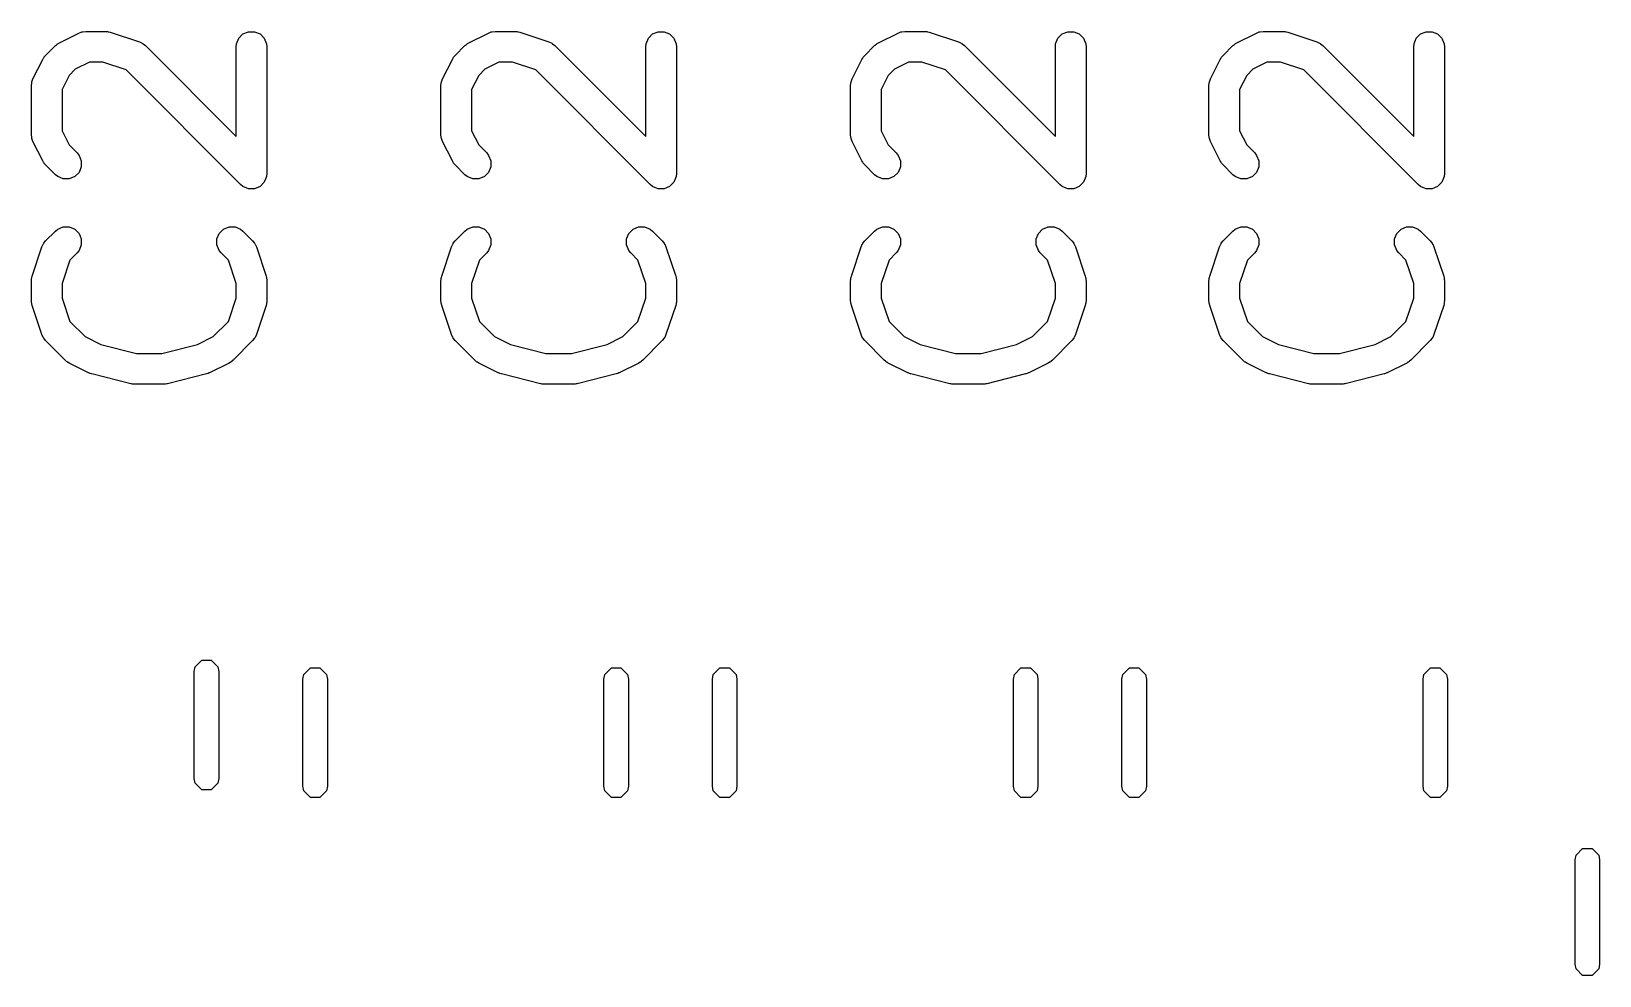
# Model space of a CAD drawing. Header units: inches. Extents: x 1.31 to 5.24, y -7.02 to -1.13.
# Drawn here: x 3.8634 to 4.1649, y -2.6239 to -2.4425 of the extents above; entities that cross this region are included whole.
import ezdxf

# ---------------------------------------------------------------- set-up
doc = ezdxf.new("R2010")
doc.units = ezdxf.units.IN
doc.header["$MEASUREMENT"] = 0
doc.layers.add('F.Silkscreen', color=41, linetype='CONTINUOUS', true_color=0xf2eda1)

msp = doc.modelspace()

# ---------------------------------------------------------------- linework, layer by layer
at = {"layer": 'F.Silkscreen', "linetype": 'CONTINUOUS'}
for p, q in [((3.86827, -2.44503), (3.86836, -2.44498)), ((3.86836, -2.44498), (3.86844, -2.44491)), ((3.86844, -2.44491), (3.86851, -2.44488)), ((3.86851, -2.44488), (3.86876, -2.44472)), ((3.86876, -2.44472), (3.87251, -2.44285)), ((3.87251, -2.44285), (3.87305, -2.44264)), ((3.87305, -2.44264), (3.87316, -2.44264)), ((3.87316, -2.44264), (3.87325, -2.4426)), ((3.87325, -2.4426), (3.87383, -2.44254)), ((3.87383, -2.44254), (3.87758, -2.44254)), ((3.87758, -2.44254), (3.87787, -2.44257)), ((3.87787, -2.44257), (3.87795, -2.44256)), ((3.87795, -2.44256), (3.87805, -2.44258)), ((3.87805, -2.44258), (3.87816, -2.4426)), ((3.87816, -2.4426), (3.87823, -2.44263)), ((3.87823, -2.44263), (3.87851, -2.44269)), ((3.87851, -2.44269), (3.88414, -2.44456)), ((3.88414, -2.44456), (3.88467, -2.4448)), ((3.88467, -2.4448), (3.88475, -2.44487)), ((3.88475, -2.44487), (3.88484, -2.44491)), ((3.88484, -2.44491), (3.88529, -2.44528)), ((3.90275, -2.44549), (3.90281, -2.44492)), ((3.90281, -2.44492), (3.90325, -2.44385)), ((3.90325, -2.44385), (3.90406, -2.44304)), ((3.90406, -2.44304), (3.90513, -2.4426)), ((3.90513, -2.4426), (3.90628, -2.4426)), ((3.90628, -2.4426), (3.90734, -2.44304)), ((3.90734, -2.44304), (3.90816, -2.44385)), ((3.90816, -2.44385), (3.9086, -2.44492)), ((3.9086, -2.44492), (3.90865, -2.44549)), ((3.94701, -2.44503), (3.9471, -2.44498)), ((3.9471, -2.44498), (3.94718, -2.44491)), ((3.94718, -2.44491), (3.94725, -2.44488)), ((3.94725, -2.44488), (3.9475, -2.44472)), ((3.9475, -2.44472), (3.95125, -2.44285)), ((3.95125, -2.44285), (3.95179, -2.44264)), ((3.95179, -2.44264), (3.9519, -2.44264)), ((3.9519, -2.44264), (3.95199, -2.4426)), ((3.95199, -2.4426), (3.95257, -2.44254)), ((3.95257, -2.44254), (3.95632, -2.44254)), ((3.95632, -2.44254), (3.95661, -2.44257)), ((3.95661, -2.44257), (3.95669, -2.44256)), ((3.95669, -2.44256), (3.95679, -2.44258)), ((3.95679, -2.44258), (3.9569, -2.4426)), ((3.9569, -2.4426), (3.95697, -2.44263)), ((3.95697, -2.44263), (3.95725, -2.44269)), ((3.95725, -2.44269), (3.96288, -2.44456)), ((3.96288, -2.44456), (3.96341, -2.4448)), ((3.96341, -2.4448), (3.96349, -2.44487)), ((3.96349, -2.44487), (3.96358, -2.44491)), ((3.96358, -2.44491), (3.96403, -2.44528)), ((3.98149, -2.44549), (3.98155, -2.44492)), ((3.98155, -2.44492), (3.98199, -2.44385)), ((3.98199, -2.44385), (3.9828, -2.44304)), ((3.9828, -2.44304), (3.98387, -2.4426)), ((3.98387, -2.4426), (3.98502, -2.4426)), ((3.98502, -2.4426), (3.98608, -2.44304)), ((3.98608, -2.44304), (3.9869, -2.44385)), ((3.9869, -2.44385), (3.98734, -2.44492)), ((3.98734, -2.44492), (3.98739, -2.44549)), ((4.02575, -2.44503), (4.02584, -2.44498)), ((4.02584, -2.44498), (4.02592, -2.44491)), ((4.02592, -2.44491), (4.02599, -2.44488)), ((4.02599, -2.44488), (4.02624, -2.44472)), ((4.02624, -2.44472), (4.02999, -2.44285)), ((4.02999, -2.44285), (4.03053, -2.44264)), ((4.03053, -2.44264), (4.03064, -2.44264)), ((4.03064, -2.44264), (4.03073, -2.4426)), ((4.03073, -2.4426), (4.03131, -2.44254)), ((4.03131, -2.44254), (4.03506, -2.44254)), ((4.03506, -2.44254), (4.03535, -2.44257)), ((4.03535, -2.44257), (4.03543, -2.44256)), ((4.03543, -2.44256), (4.03553, -2.44258)), ((4.03553, -2.44258), (4.03564, -2.4426)), ((4.03564, -2.4426), (4.03571, -2.44263)), ((4.03571, -2.44263), (4.03599, -2.44269)), ((4.03599, -2.44269), (4.04162, -2.44456)), ((4.04162, -2.44456), (4.04215, -2.4448)), ((4.04215, -2.4448), (4.04223, -2.44487)), ((4.04223, -2.44487), (4.04233, -2.44491)), ((4.04233, -2.44491), (4.04277, -2.44528)), ((4.06023, -2.44549), (4.06029, -2.44492)), ((4.06029, -2.44492), (4.06073, -2.44385)), ((4.06073, -2.44385), (4.06154, -2.44304)), ((4.06154, -2.44304), (4.06261, -2.4426)), ((4.06261, -2.4426), (4.06376, -2.4426)), ((4.06376, -2.4426), (4.06482, -2.44304)), ((4.06482, -2.44304), (4.06564, -2.44385)), ((4.06564, -2.44385), (4.06608, -2.44492)), ((4.06608, -2.44492), (4.06613, -2.44549)), ((4.09465, -2.44503), (4.09474, -2.44498)), ((4.09474, -2.44498), (4.09482, -2.44491)), ((4.09482, -2.44491), (4.09489, -2.44488)), ((4.09489, -2.44488), (4.09514, -2.44472)), ((4.09514, -2.44472), (4.09889, -2.44285)), ((4.09889, -2.44285), (4.09943, -2.44264)), ((4.09943, -2.44264), (4.09953, -2.44264)), ((4.09953, -2.44264), (4.09963, -2.4426)), ((4.09963, -2.4426), (4.10021, -2.44254)), ((4.10021, -2.44254), (4.10396, -2.44254)), ((4.10396, -2.44254), (4.10425, -2.44257)), ((4.10425, -2.44257), (4.10433, -2.44256)), ((4.10433, -2.44256), (4.10443, -2.44258)), ((4.10443, -2.44258), (4.10453, -2.4426)), ((4.10453, -2.4426), (4.10461, -2.44263)), ((4.10461, -2.44263), (4.10489, -2.44269)), ((4.10489, -2.44269), (4.11052, -2.44456)), ((4.11052, -2.44456), (4.11104, -2.4448)), ((4.11104, -2.4448), (4.11112, -2.44487)), ((4.11112, -2.44487), (4.11122, -2.44491)), ((4.11122, -2.44491), (4.11167, -2.44528)), ((4.12913, -2.44549), (4.12918, -2.44492)), ((4.12918, -2.44492), (4.12962, -2.44385)), ((4.12962, -2.44385), (4.13044, -2.44304)), ((4.13044, -2.44304), (4.1315, -2.4426)), ((4.1315, -2.4426), (4.13266, -2.4426)), ((4.13266, -2.4426), (4.13372, -2.44304)), ((4.13372, -2.44304), (4.13453, -2.44385)), ((4.13453, -2.44385), (4.13498, -2.44492)), ((4.13498, -2.44492), (4.13503, -2.44549)), ((3.86369, -2.45167), (3.86557, -2.44792)), ((3.86557, -2.44792), (3.86572, -2.44767)), ((3.86572, -2.44767), (3.86575, -2.4476)), ((3.86575, -2.4476), (3.86582, -2.44752)), ((3.86582, -2.44752), (3.86587, -2.44743)), ((3.86587, -2.44743), (3.86593, -2.44738)), ((3.86593, -2.44738), (3.86612, -2.44715)), ((3.86612, -2.44715), (3.86799, -2.44528)), ((3.86799, -2.44528), (3.86822, -2.44509)), ((3.86822, -2.44509), (3.86827, -2.44503)), ((3.88529, -2.44528), (3.90275, -2.46273)), ((3.90275, -2.46273), (3.90275, -2.44549)), ((3.90865, -2.44549), (3.90865, -2.46986)), ((3.94243, -2.45167), (3.94431, -2.44792)), ((3.94431, -2.44792), (3.94446, -2.44767)), ((3.94446, -2.44767), (3.94449, -2.4476)), ((3.94449, -2.4476), (3.94456, -2.44752)), ((3.94456, -2.44752), (3.94461, -2.44743)), ((3.94461, -2.44743), (3.94467, -2.44738)), ((3.94467, -2.44738), (3.94486, -2.44715)), ((3.94486, -2.44715), (3.94673, -2.44528)), ((3.94673, -2.44528), (3.94696, -2.44509)), ((3.94696, -2.44509), (3.94701, -2.44503)), ((3.96403, -2.44528), (3.98149, -2.46273)), ((3.98149, -2.46273), (3.98149, -2.44549)), ((3.98739, -2.44549), (3.98739, -2.46986)), ((4.02117, -2.45167), (4.02305, -2.44792)), ((4.02305, -2.44792), (4.0232, -2.44767)), ((4.0232, -2.44767), (4.02323, -2.4476)), ((4.02323, -2.4476), (4.0233, -2.44752)), ((4.0233, -2.44752), (4.02335, -2.44743)), ((4.02335, -2.44743), (4.02341, -2.44738)), ((4.02341, -2.44738), (4.0236, -2.44715)), ((4.0236, -2.44715), (4.02547, -2.44528)), ((4.02547, -2.44528), (4.0257, -2.44509)), ((4.0257, -2.44509), (4.02575, -2.44503)), ((4.04277, -2.44528), (4.06023, -2.46273)), ((4.06023, -2.46273), (4.06023, -2.44549)), ((4.06613, -2.44549), (4.06613, -2.46986)), ((4.09007, -2.45167), (4.09194, -2.44792)), ((4.09194, -2.44792), (4.0921, -2.44767)), ((4.0921, -2.44767), (4.09213, -2.4476)), ((4.09213, -2.4476), (4.0922, -2.44752)), ((4.0922, -2.44752), (4.09225, -2.44743)), ((4.09225, -2.44743), (4.09231, -2.44738)), ((4.09231, -2.44738), (4.0925, -2.44715)), ((4.0925, -2.44715), (4.09437, -2.44528)), ((4.09437, -2.44528), (4.0946, -2.44509)), ((4.0946, -2.44509), (4.09465, -2.44503)), ((4.11167, -2.44528), (4.12913, -2.46273)), ((4.12913, -2.46273), (4.12913, -2.44549)), ((4.13503, -2.44549), (4.13503, -2.46986)), ((3.87063, -2.45099), (3.86928, -2.45369)), ((3.87183, -2.44979), (3.87063, -2.45099)), ((3.87453, -2.44844), (3.87183, -2.44979)), ((3.8771, -2.44844), (3.87453, -2.44844)), ((3.88161, -2.44995), (3.8771, -2.44844)), ((3.90361, -2.47195), (3.88161, -2.44995)), ((3.94937, -2.45099), (3.94802, -2.45369)), ((3.95057, -2.44979), (3.94937, -2.45099)), ((3.95327, -2.44844), (3.95057, -2.44979)), ((3.95584, -2.44844), (3.95327, -2.44844)), ((3.96035, -2.44995), (3.95584, -2.44844)), ((3.98235, -2.47195), (3.96035, -2.44995)), ((4.02811, -2.45099), (4.02676, -2.45369)), ((4.02931, -2.44979), (4.02811, -2.45099)), ((4.03201, -2.44844), (4.02931, -2.44979)), ((4.03458, -2.44844), (4.03201, -2.44844)), ((4.03909, -2.44995), (4.03458, -2.44844)), ((4.06109, -2.47195), (4.03909, -2.44995)), ((4.09701, -2.45099), (4.09566, -2.45369)), ((4.09821, -2.44979), (4.09701, -2.45099)), ((4.10091, -2.44844), (4.09821, -2.44979)), ((4.10348, -2.44844), (4.10091, -2.44844)), ((4.10799, -2.44995), (4.10348, -2.44844)), ((4.12999, -2.47195), (4.10799, -2.44995)), ((3.86338, -2.45299), (3.86344, -2.45241)), ((3.86338, -2.46236), (3.86338, -2.45299)), ((3.86344, -2.45241), (3.86348, -2.45232)), ((3.86348, -2.45221), (3.86369, -2.45167)), ((3.86348, -2.45232), (3.86348, -2.45221)), ((3.86928, -2.45369), (3.86928, -2.46167)), ((3.94212, -2.45299), (3.94218, -2.45241)), ((3.94212, -2.46236), (3.94212, -2.45299)), ((3.94218, -2.45241), (3.94222, -2.45232)), ((3.94222, -2.45221), (3.94243, -2.45167)), ((3.94222, -2.45232), (3.94222, -2.45221)), ((3.94802, -2.45369), (3.94802, -2.46167)), ((4.02086, -2.45299), (4.02092, -2.45241)), ((4.02086, -2.46236), (4.02086, -2.45299)), ((4.02092, -2.45241), (4.02096, -2.45232)), ((4.02096, -2.45221), (4.02117, -2.45167)), ((4.02096, -2.45232), (4.02096, -2.45221)), ((4.02676, -2.45369), (4.02676, -2.46167)), ((4.08976, -2.45299), (4.08981, -2.45241)), ((4.08976, -2.46236), (4.08976, -2.45299)), ((4.08981, -2.45241), (4.08985, -2.45232)), ((4.08985, -2.45232), (4.08986, -2.45221)), ((4.08986, -2.45221), (4.09007, -2.45167)), ((4.09566, -2.45369), (4.09566, -2.46167)), ((3.86344, -2.46294), (3.86338, -2.46236)), ((3.86348, -2.46304), (3.86344, -2.46294)), ((3.86348, -2.46314), (3.86348, -2.46304)), ((3.86928, -2.46167), (3.87063, -2.46436)), ((3.94218, -2.46294), (3.94212, -2.46236)), ((3.94222, -2.46304), (3.94218, -2.46294)), ((3.94222, -2.46314), (3.94222, -2.46304)), ((3.94802, -2.46167), (3.94937, -2.46436)), ((4.02092, -2.46294), (4.02086, -2.46236)), ((4.02096, -2.46304), (4.02092, -2.46294)), ((4.02096, -2.46314), (4.02096, -2.46304)), ((4.02676, -2.46167), (4.02811, -2.46436)), ((4.08981, -2.46294), (4.08976, -2.46236)), ((4.08985, -2.46304), (4.08981, -2.46294)), ((4.08986, -2.46314), (4.08985, -2.46304)), ((4.09566, -2.46167), (4.09701, -2.46436)), ((3.86369, -2.46368), (3.86348, -2.46314)), ((3.86557, -2.46743), (3.86369, -2.46368)), ((3.87063, -2.46436), (3.87217, -2.4659)), ((3.87217, -2.4659), (3.87254, -2.46635)), ((3.94243, -2.46368), (3.94222, -2.46314)), ((3.94431, -2.46743), (3.94243, -2.46368)), ((3.94937, -2.46436), (3.95091, -2.4659)), ((3.95091, -2.4659), (3.95128, -2.46635)), ((4.02117, -2.46368), (4.02096, -2.46314)), ((4.02305, -2.46743), (4.02117, -2.46368)), ((4.02811, -2.46436), (4.02965, -2.4659)), ((4.02965, -2.4659), (4.03002, -2.46635)), ((4.09007, -2.46368), (4.08986, -2.46314)), ((4.09194, -2.46743), (4.09007, -2.46368)), ((4.09701, -2.46436), (4.09855, -2.4659)), ((4.09855, -2.4659), (4.09891, -2.46635)), ((3.86572, -2.46768), (3.86557, -2.46743)), ((3.86575, -2.46775), (3.86572, -2.46768)), ((3.86582, -2.46784), (3.86575, -2.46775)), ((3.86587, -2.46792), (3.86582, -2.46784)), ((3.86593, -2.46798), (3.86587, -2.46792)), ((3.86612, -2.4682), (3.86593, -2.46798)), ((3.86799, -2.47008), (3.86612, -2.4682)), ((3.87254, -2.46635), (3.87298, -2.46741)), ((3.87298, -2.46856), (3.87254, -2.46963)), ((3.87298, -2.46741), (3.87298, -2.46856)), ((3.94446, -2.46768), (3.94431, -2.46743)), ((3.94449, -2.46775), (3.94446, -2.46768)), ((3.94456, -2.46784), (3.94449, -2.46775)), ((3.94461, -2.46792), (3.94456, -2.46784)), ((3.94467, -2.46798), (3.94461, -2.46792)), ((3.94486, -2.4682), (3.94467, -2.46798)), ((3.94673, -2.47008), (3.94486, -2.4682)), ((3.95128, -2.46635), (3.95172, -2.46741)), ((3.95172, -2.46856), (3.95128, -2.46963)), ((3.95172, -2.46741), (3.95172, -2.46856)), ((4.0232, -2.46768), (4.02305, -2.46743)), ((4.02323, -2.46775), (4.0232, -2.46768)), ((4.0233, -2.46784), (4.02323, -2.46775)), ((4.02335, -2.46792), (4.0233, -2.46784)), ((4.02341, -2.46798), (4.02335, -2.46792)), ((4.0236, -2.4682), (4.02341, -2.46798)), ((4.02547, -2.47008), (4.0236, -2.4682)), ((4.03002, -2.46635), (4.03046, -2.46741)), ((4.03046, -2.46856), (4.03002, -2.46963)), ((4.03046, -2.46741), (4.03046, -2.46856)), ((4.0921, -2.46768), (4.09194, -2.46743)), ((4.09213, -2.46775), (4.0921, -2.46768)), ((4.0922, -2.46784), (4.09213, -2.46775)), ((4.09225, -2.46792), (4.0922, -2.46784)), ((4.09231, -2.46798), (4.09225, -2.46792)), ((4.0925, -2.4682), (4.09231, -2.46798)), ((4.09437, -2.47008), (4.0925, -2.4682)), ((4.09891, -2.46635), (4.09935, -2.46741)), ((4.09935, -2.46856), (4.09891, -2.46963)), ((4.09935, -2.46741), (4.09935, -2.46856)), ((3.86844, -2.47044), (3.86799, -2.47008)), ((3.8695, -2.47088), (3.86844, -2.47044)), ((3.87066, -2.47088), (3.8695, -2.47088)), ((3.87172, -2.47044), (3.87066, -2.47088)), ((3.87254, -2.46963), (3.87172, -2.47044)), ((3.90406, -2.47232), (3.90361, -2.47195)), ((3.90816, -2.4715), (3.90734, -2.47232)), ((3.90847, -2.47075), (3.90816, -2.4715)), ((3.9086, -2.47044), (3.90847, -2.47075)), ((3.90865, -2.46986), (3.9086, -2.47044)), ((3.94718, -2.47044), (3.94673, -2.47008)), ((3.94825, -2.47088), (3.94718, -2.47044)), ((3.9494, -2.47088), (3.94825, -2.47088)), ((3.95046, -2.47044), (3.9494, -2.47088)), ((3.95128, -2.46963), (3.95046, -2.47044)), ((3.9828, -2.47232), (3.98235, -2.47195)), ((3.9869, -2.4715), (3.98608, -2.47232)), ((3.98721, -2.47075), (3.9869, -2.4715)), ((3.98734, -2.47044), (3.98721, -2.47075)), ((3.98739, -2.46986), (3.98734, -2.47044)), ((4.02592, -2.47044), (4.02547, -2.47008)), ((4.02699, -2.47088), (4.02592, -2.47044)), ((4.02814, -2.47088), (4.02699, -2.47088)), ((4.0292, -2.47044), (4.02814, -2.47088)), ((4.03002, -2.46963), (4.0292, -2.47044)), ((4.06154, -2.47232), (4.06109, -2.47195)), ((4.06564, -2.4715), (4.06482, -2.47232)), ((4.06595, -2.47075), (4.06564, -2.4715)), ((4.06608, -2.47044), (4.06595, -2.47075)), ((4.06613, -2.46986), (4.06608, -2.47044)), ((4.09482, -2.47044), (4.09437, -2.47008)), ((4.09588, -2.47088), (4.09482, -2.47044)), ((4.09703, -2.47088), (4.09588, -2.47088)), ((4.0981, -2.47044), (4.09703, -2.47088)), ((4.09891, -2.46963), (4.0981, -2.47044)), ((4.13044, -2.47232), (4.12999, -2.47195)), ((4.13453, -2.4715), (4.13372, -2.47232)), ((4.13485, -2.47075), (4.13453, -2.4715)), ((4.13498, -2.47044), (4.13485, -2.47075)), ((4.13503, -2.46986), (4.13498, -2.47044)), ((3.90481, -2.47263), (3.90406, -2.47232)), ((3.90513, -2.47276), (3.90481, -2.47263)), ((3.90628, -2.47276), (3.90513, -2.47276)), ((3.90513, -2.47276), (3.90513, -2.47276)), ((3.90734, -2.47232), (3.90628, -2.47276)), ((3.98355, -2.47263), (3.9828, -2.47232)), ((3.98387, -2.47276), (3.98355, -2.47263)), ((3.98502, -2.47276), (3.98387, -2.47276)), ((3.98387, -2.47276), (3.98387, -2.47276)), ((3.98608, -2.47232), (3.98502, -2.47276)), ((4.06229, -2.47263), (4.06154, -2.47232)), ((4.06261, -2.47276), (4.06229, -2.47263)), ((4.06376, -2.47276), (4.06261, -2.47276)), ((4.06261, -2.47276), (4.06261, -2.47276)), ((4.06482, -2.47232), (4.06376, -2.47276)), ((4.13119, -2.47263), (4.13044, -2.47232)), ((4.1315, -2.47276), (4.13119, -2.47263)), ((4.13266, -2.47276), (4.1315, -2.47276)), ((4.1315, -2.47276), (4.1315, -2.47276)), ((4.13372, -2.47232), (4.13266, -2.47276)), ((3.86612, -2.48277), (3.86799, -2.4809)), ((3.86799, -2.4809), (3.86844, -2.48053)), ((3.86844, -2.48053), (3.8695, -2.48009)), ((3.8695, -2.48009), (3.87066, -2.48009)), ((3.87066, -2.48009), (3.87172, -2.48053)), ((3.87172, -2.48053), (3.87254, -2.48135)), ((3.8995, -2.48135), (3.90031, -2.48053)), ((3.90031, -2.48053), (3.90138, -2.48009)), ((3.90138, -2.48009), (3.90253, -2.48009)), ((3.90253, -2.48009), (3.90359, -2.48053)), ((3.90359, -2.48053), (3.90404, -2.4809)), ((3.90404, -2.4809), (3.90591, -2.48277)), ((3.94486, -2.48277), (3.94673, -2.4809)), ((3.94673, -2.4809), (3.94718, -2.48053)), ((3.94718, -2.48053), (3.94825, -2.48009)), ((3.94825, -2.48009), (3.9494, -2.48009)), ((3.9494, -2.48009), (3.95046, -2.48053)), ((3.95046, -2.48053), (3.95128, -2.48135)), ((3.97824, -2.48135), (3.97905, -2.48053)), ((3.97905, -2.48053), (3.98012, -2.48009)), ((3.98012, -2.48009), (3.98127, -2.48009)), ((3.98127, -2.48009), (3.98233, -2.48053)), ((3.98233, -2.48053), (3.98278, -2.4809)), ((3.98278, -2.4809), (3.98465, -2.48277)), ((4.0236, -2.48277), (4.02547, -2.4809)), ((4.02547, -2.4809), (4.02592, -2.48053)), ((4.02592, -2.48053), (4.02699, -2.48009)), ((4.02699, -2.48009), (4.02814, -2.48009)), ((4.02814, -2.48009), (4.0292, -2.48053)), ((4.0292, -2.48053), (4.03002, -2.48135)), ((4.05698, -2.48135), (4.05779, -2.48053)), ((4.05779, -2.48053), (4.05886, -2.48009)), ((4.05886, -2.48009), (4.06001, -2.48009)), ((4.06001, -2.48009), (4.06107, -2.48053)), ((4.06107, -2.48053), (4.06152, -2.4809)), ((4.06152, -2.4809), (4.06339, -2.48277)), ((4.0925, -2.48277), (4.09437, -2.4809)), ((4.09437, -2.4809), (4.09482, -2.48053)), ((4.09482, -2.48053), (4.09588, -2.48009)), ((4.09588, -2.48009), (4.09703, -2.48009)), ((4.09703, -2.48009), (4.0981, -2.48053)), ((4.0981, -2.48053), (4.09891, -2.48135)), ((4.12587, -2.48135), (4.12669, -2.48053)), ((4.12669, -2.48053), (4.12775, -2.48009)), ((4.12775, -2.48009), (4.12891, -2.48009)), ((4.12891, -2.48009), (4.12997, -2.48053)), ((4.12997, -2.48053), (4.13042, -2.4809)), ((4.13042, -2.4809), (4.13229, -2.48277)), ((3.86353, -2.48955), (3.8654, -2.48393)), ((3.8654, -2.48393), (3.86564, -2.4834)), ((3.86564, -2.4834), (3.86571, -2.48332)), ((3.86571, -2.48332), (3.86575, -2.48322)), ((3.86575, -2.48322), (3.86612, -2.48277)), ((3.87254, -2.48135), (3.87298, -2.48241)), ((3.87298, -2.48356), (3.87254, -2.48463)), ((3.87298, -2.48241), (3.87298, -2.48356)), ((3.89906, -2.48241), (3.8995, -2.48135)), ((3.89906, -2.48356), (3.89906, -2.48241)), ((3.8995, -2.48463), (3.89906, -2.48356)), ((3.90591, -2.48277), (3.90628, -2.48322)), ((3.90628, -2.48322), (3.90632, -2.48332)), ((3.90632, -2.48332), (3.90639, -2.4834)), ((3.90639, -2.4834), (3.90663, -2.48393)), ((3.90663, -2.48393), (3.9085, -2.48955)), ((3.94227, -2.48955), (3.94415, -2.48393)), ((3.94415, -2.48393), (3.94438, -2.4834)), ((3.94438, -2.4834), (3.94445, -2.48332)), ((3.94445, -2.48332), (3.94449, -2.48322)), ((3.94449, -2.48322), (3.94486, -2.48277)), ((3.95128, -2.48135), (3.95172, -2.48241)), ((3.95172, -2.48356), (3.95128, -2.48463)), ((3.95172, -2.48241), (3.95172, -2.48356)), ((3.9778, -2.48241), (3.97824, -2.48135)), ((3.9778, -2.48356), (3.9778, -2.48241)), ((3.97824, -2.48463), (3.9778, -2.48356)), ((3.98465, -2.48277), (3.98502, -2.48322)), ((3.98502, -2.48322), (3.98506, -2.48332)), ((3.98506, -2.48332), (3.98513, -2.4834)), ((3.98513, -2.4834), (3.98537, -2.48393)), ((3.98537, -2.48393), (3.98724, -2.48955)), ((4.02101, -2.48955), (4.02289, -2.48393)), ((4.02289, -2.48393), (4.02312, -2.4834)), ((4.02312, -2.4834), (4.02319, -2.48332)), ((4.02319, -2.48332), (4.02323, -2.48322)), ((4.02323, -2.48322), (4.0236, -2.48277)), ((4.03002, -2.48135), (4.03046, -2.48241)), ((4.03046, -2.48356), (4.03002, -2.48463)), ((4.03046, -2.48241), (4.03046, -2.48356)), ((4.05654, -2.48241), (4.05698, -2.48135)), ((4.05654, -2.48356), (4.05654, -2.48241)), ((4.05698, -2.48463), (4.05654, -2.48356)), ((4.06339, -2.48277), (4.06376, -2.48322)), ((4.06376, -2.48322), (4.0638, -2.48332)), ((4.0638, -2.48332), (4.06387, -2.4834)), ((4.06387, -2.4834), (4.06411, -2.48393)), ((4.06411, -2.48393), (4.06598, -2.48955)), ((4.08991, -2.48955), (4.09178, -2.48393)), ((4.09178, -2.48393), (4.09202, -2.4834)), ((4.09202, -2.4834), (4.09209, -2.48332)), ((4.09209, -2.48332), (4.09213, -2.48322)), ((4.09213, -2.48322), (4.0925, -2.48277)), ((4.09891, -2.48135), (4.09935, -2.48241)), ((4.09935, -2.48356), (4.09891, -2.48463)), ((4.09935, -2.48241), (4.09935, -2.48356)), ((4.12543, -2.48241), (4.12587, -2.48135)), ((4.12543, -2.48356), (4.12543, -2.48241)), ((4.12587, -2.48463), (4.12543, -2.48356)), ((4.13229, -2.48277), (4.13266, -2.48322)), ((4.13266, -2.48322), (4.1327, -2.48332)), ((4.1327, -2.48332), (4.13277, -2.4834)), ((4.13277, -2.4834), (4.13301, -2.48393)), ((4.13301, -2.48393), (4.13488, -2.48955)), ((3.87079, -2.48646), (3.86928, -2.49096)), ((3.87217, -2.48507), (3.87079, -2.48646)), ((3.87254, -2.48463), (3.87217, -2.48507)), ((3.89986, -2.48507), (3.8995, -2.48463)), ((3.90125, -2.48646), (3.89986, -2.48507)), ((3.90275, -2.49096), (3.90125, -2.48646)), ((3.94953, -2.48646), (3.94802, -2.49096)), ((3.95091, -2.48507), (3.94953, -2.48646)), ((3.95128, -2.48463), (3.95091, -2.48507)), ((3.9786, -2.48507), (3.97824, -2.48463)), ((3.97999, -2.48646), (3.9786, -2.48507)), ((3.98149, -2.49096), (3.97999, -2.48646)), ((4.02827, -2.48646), (4.02676, -2.49096)), ((4.02965, -2.48507), (4.02827, -2.48646)), ((4.03002, -2.48463), (4.02965, -2.48507)), ((4.05734, -2.48507), (4.05698, -2.48463)), ((4.05873, -2.48646), (4.05734, -2.48507)), ((4.06023, -2.49096), (4.05873, -2.48646)), ((4.09716, -2.48646), (4.09566, -2.49096)), ((4.09855, -2.48507), (4.09716, -2.48646)), ((4.09891, -2.48463), (4.09855, -2.48507)), ((4.12624, -2.48507), (4.12587, -2.48463)), ((4.12762, -2.48646), (4.12624, -2.48507)), ((4.12913, -2.49096), (4.12762, -2.48646)), ((3.86338, -2.49049), (3.86341, -2.49019)), ((3.8634, -2.49012), (3.86343, -2.49001)), ((3.86341, -2.49019), (3.8634, -2.49012)), ((3.86343, -2.49001), (3.86344, -2.48991)), ((3.86344, -2.48991), (3.86347, -2.48984)), ((3.86347, -2.48984), (3.86353, -2.48955)), ((3.9085, -2.48955), (3.90857, -2.48984)), ((3.90857, -2.48984), (3.9086, -2.48991)), ((3.9086, -2.48991), (3.90861, -2.49001)), ((3.90861, -2.49001), (3.90863, -2.49012)), ((3.90863, -2.49012), (3.90863, -2.49019)), ((3.90863, -2.49019), (3.90865, -2.49049)), ((3.94212, -2.49049), (3.94215, -2.49019)), ((3.94214, -2.49012), (3.94217, -2.49001)), ((3.94215, -2.49019), (3.94214, -2.49012)), ((3.94217, -2.49001), (3.94218, -2.48991)), ((3.94218, -2.48991), (3.94221, -2.48984)), ((3.94221, -2.48984), (3.94227, -2.48955)), ((3.98724, -2.48955), (3.98731, -2.48984)), ((3.98731, -2.48984), (3.98734, -2.48991)), ((3.98734, -2.48991), (3.98735, -2.49001)), ((3.98735, -2.49001), (3.98737, -2.49012)), ((3.98737, -2.49012), (3.98737, -2.49019)), ((3.98737, -2.49019), (3.98739, -2.49049)), ((4.02086, -2.49049), (4.02089, -2.49019)), ((4.02088, -2.49012), (4.02091, -2.49001)), ((4.02089, -2.49019), (4.02088, -2.49012)), ((4.02091, -2.49001), (4.02092, -2.48991)), ((4.02092, -2.48991), (4.02095, -2.48984)), ((4.02095, -2.48984), (4.02101, -2.48955)), ((4.06598, -2.48955), (4.06605, -2.48984)), ((4.06605, -2.48984), (4.06608, -2.48991)), ((4.06608, -2.48991), (4.06609, -2.49001)), ((4.06609, -2.49001), (4.06611, -2.49012)), ((4.06611, -2.49012), (4.06611, -2.49019)), ((4.06611, -2.49019), (4.06613, -2.49049)), ((4.08976, -2.49049), (4.08979, -2.49019)), ((4.08978, -2.49012), (4.0898, -2.49001)), ((4.08979, -2.49019), (4.08978, -2.49012)), ((4.0898, -2.49001), (4.08981, -2.48991)), ((4.08981, -2.48991), (4.08984, -2.48984)), ((4.08984, -2.48984), (4.08991, -2.48955)), ((4.13488, -2.48955), (4.13495, -2.48984)), ((4.13495, -2.48984), (4.13498, -2.48991)), ((4.13498, -2.48991), (4.13499, -2.49001)), ((4.13499, -2.49001), (4.13501, -2.49012)), ((4.13501, -2.49012), (4.135, -2.49019)), ((4.135, -2.49019), (4.13503, -2.49049)), ((3.86338, -2.49424), (3.86338, -2.49049)), ((3.86928, -2.49096), (3.86928, -2.49376)), ((3.90275, -2.49376), (3.90275, -2.49096)), ((3.90865, -2.49049), (3.90865, -2.49424)), ((3.94212, -2.49424), (3.94212, -2.49049)), ((3.94802, -2.49096), (3.94802, -2.49376)), ((3.98149, -2.49376), (3.98149, -2.49096)), ((3.98739, -2.49049), (3.98739, -2.49424)), ((4.02086, -2.49424), (4.02086, -2.49049)), ((4.02676, -2.49096), (4.02676, -2.49376)), ((4.06023, -2.49376), (4.06023, -2.49096)), ((4.06613, -2.49049), (4.06613, -2.49424)), ((4.08976, -2.49424), (4.08976, -2.49049)), ((4.09566, -2.49096), (4.09566, -2.49376)), ((4.12913, -2.49376), (4.12913, -2.49096)), ((4.13503, -2.49049), (4.13503, -2.49424)), ((3.86341, -2.49453), (3.86338, -2.49424)), ((3.8634, -2.4946), (3.86341, -2.49453)), ((3.86343, -2.49471), (3.8634, -2.4946)), ((3.86344, -2.49481), (3.86343, -2.49471)), ((3.86347, -2.49488), (3.86344, -2.49481)), ((3.86353, -2.49517), (3.86347, -2.49488)), ((3.8654, -2.50079), (3.86353, -2.49517)), ((3.86928, -2.49376), (3.87079, -2.49826)), ((3.90125, -2.49826), (3.90275, -2.49376)), ((3.9085, -2.49517), (3.90663, -2.50079)), ((3.90857, -2.49488), (3.9085, -2.49517)), ((3.9086, -2.49481), (3.90857, -2.49488)), ((3.90861, -2.49471), (3.9086, -2.49481)), ((3.90863, -2.4946), (3.90861, -2.49471)), ((3.90865, -2.49424), (3.90863, -2.49453)), ((3.90863, -2.49453), (3.90863, -2.4946)), ((3.94215, -2.49453), (3.94212, -2.49424)), ((3.94214, -2.4946), (3.94215, -2.49453)), ((3.94217, -2.49471), (3.94214, -2.4946)), ((3.94218, -2.49481), (3.94217, -2.49471)), ((3.94221, -2.49488), (3.94218, -2.49481)), ((3.94227, -2.49517), (3.94221, -2.49488)), ((3.94415, -2.50079), (3.94227, -2.49517)), ((3.94802, -2.49376), (3.94953, -2.49826)), ((3.97999, -2.49826), (3.98149, -2.49376)), ((3.98724, -2.49517), (3.98537, -2.50079)), ((3.98731, -2.49488), (3.98724, -2.49517)), ((3.98734, -2.49481), (3.98731, -2.49488)), ((3.98735, -2.49471), (3.98734, -2.49481)), ((3.98737, -2.4946), (3.98735, -2.49471)), ((3.98739, -2.49424), (3.98737, -2.49453)), ((3.98737, -2.49453), (3.98737, -2.4946)), ((4.02089, -2.49453), (4.02086, -2.49424)), ((4.02088, -2.4946), (4.02089, -2.49453)), ((4.02091, -2.49471), (4.02088, -2.4946)), ((4.02092, -2.49481), (4.02091, -2.49471)), ((4.02095, -2.49488), (4.02092, -2.49481)), ((4.02101, -2.49517), (4.02095, -2.49488)), ((4.02289, -2.50079), (4.02101, -2.49517)), ((4.02676, -2.49376), (4.02827, -2.49826)), ((4.05873, -2.49826), (4.06023, -2.49376)), ((4.06598, -2.49517), (4.06411, -2.50079)), ((4.06605, -2.49488), (4.06598, -2.49517)), ((4.06608, -2.49481), (4.06605, -2.49488)), ((4.06609, -2.49471), (4.06608, -2.49481)), ((4.06611, -2.4946), (4.06609, -2.49471)), ((4.06613, -2.49424), (4.06611, -2.49453)), ((4.06611, -2.49453), (4.06611, -2.4946)), ((4.08979, -2.49453), (4.08976, -2.49424)), ((4.08978, -2.4946), (4.08979, -2.49453)), ((4.0898, -2.49471), (4.08978, -2.4946)), ((4.08981, -2.49481), (4.0898, -2.49471)), ((4.08984, -2.49488), (4.08981, -2.49481)), ((4.08991, -2.49517), (4.08984, -2.49488)), ((4.09178, -2.50079), (4.08991, -2.49517)), ((4.09566, -2.49376), (4.09716, -2.49826)), ((4.12762, -2.49826), (4.12913, -2.49376)), ((4.13488, -2.49517), (4.13301, -2.50079)), ((4.13495, -2.49488), (4.13488, -2.49517)), ((4.13498, -2.49481), (4.13495, -2.49488)), ((4.13499, -2.49471), (4.13498, -2.49481)), ((4.13501, -2.4946), (4.13499, -2.49471)), ((4.13503, -2.49424), (4.135, -2.49453)), ((4.135, -2.49453), (4.13501, -2.4946)), ((3.87079, -2.49826), (3.8737, -2.50118)), ((3.89833, -2.50118), (3.90125, -2.49826)), ((3.94953, -2.49826), (3.95244, -2.50118)), ((3.97707, -2.50118), (3.97999, -2.49826)), ((4.02827, -2.49826), (4.03119, -2.50118)), ((4.05581, -2.50118), (4.05873, -2.49826)), ((4.09716, -2.49826), (4.10008, -2.50118)), ((4.12471, -2.50118), (4.12762, -2.49826)), ((3.86564, -2.50132), (3.8654, -2.50079)), ((3.86571, -2.5014), (3.86564, -2.50132)), ((3.86575, -2.5015), (3.86571, -2.5014)), ((3.86612, -2.50195), (3.86575, -2.5015)), ((3.86987, -2.5057), (3.86612, -2.50195)), ((3.8737, -2.50118), (3.87674, -2.5027)), ((3.8953, -2.5027), (3.89833, -2.50118)), ((3.90591, -2.50195), (3.90217, -2.5057)), ((3.90628, -2.5015), (3.90591, -2.50195)), ((3.90632, -2.5014), (3.90628, -2.5015)), ((3.90639, -2.50132), (3.90632, -2.5014)), ((3.90663, -2.50079), (3.90639, -2.50132)), ((3.94438, -2.50132), (3.94415, -2.50079)), ((3.94445, -2.5014), (3.94438, -2.50132)), ((3.94449, -2.5015), (3.94445, -2.5014)), ((3.94486, -2.50195), (3.94449, -2.5015)), ((3.94861, -2.5057), (3.94486, -2.50195)), ((3.95244, -2.50118), (3.95548, -2.5027)), ((3.97404, -2.5027), (3.97707, -2.50118)), ((3.98465, -2.50195), (3.98091, -2.5057)), ((3.98502, -2.5015), (3.98465, -2.50195)), ((3.98506, -2.5014), (3.98502, -2.5015)), ((3.98513, -2.50132), (3.98506, -2.5014)), ((3.98537, -2.50079), (3.98513, -2.50132)), ((4.02312, -2.50132), (4.02289, -2.50079)), ((4.02319, -2.5014), (4.02312, -2.50132)), ((4.02323, -2.5015), (4.02319, -2.5014)), ((4.0236, -2.50195), (4.02323, -2.5015)), ((4.02735, -2.5057), (4.0236, -2.50195)), ((4.03119, -2.50118), (4.03422, -2.5027)), ((4.05278, -2.5027), (4.05581, -2.50118)), ((4.06339, -2.50195), (4.05965, -2.5057)), ((4.06376, -2.5015), (4.06339, -2.50195)), ((4.0638, -2.5014), (4.06376, -2.5015)), ((4.06387, -2.50132), (4.0638, -2.5014)), ((4.06411, -2.50079), (4.06387, -2.50132)), ((4.09202, -2.50132), (4.09178, -2.50079)), ((4.09209, -2.5014), (4.09202, -2.50132)), ((4.09213, -2.5015), (4.09209, -2.5014)), ((4.0925, -2.50195), (4.09213, -2.5015)), ((4.09625, -2.5057), (4.0925, -2.50195)), ((4.10008, -2.50118), (4.10311, -2.5027)), ((4.12168, -2.5027), (4.12471, -2.50118)), ((4.13229, -2.50195), (4.12854, -2.5057)), ((4.13266, -2.5015), (4.13229, -2.50195)), ((4.1327, -2.5014), (4.13266, -2.5015)), ((4.13277, -2.50132), (4.1327, -2.5014)), ((4.13301, -2.50079), (4.13277, -2.50132)), ((3.87674, -2.5027), (3.88357, -2.50441)), ((3.88357, -2.50441), (3.88847, -2.50441)), ((3.88847, -2.50441), (3.8953, -2.5027)), ((3.95548, -2.5027), (3.96231, -2.50441)), ((3.96231, -2.50441), (3.96721, -2.50441)), ((3.96721, -2.50441), (3.97404, -2.5027)), ((4.03422, -2.5027), (4.04105, -2.50441)), ((4.04105, -2.50441), (4.04595, -2.50441)), ((4.04595, -2.50441), (4.05278, -2.5027)), ((4.10311, -2.5027), (4.10995, -2.50441)), ((4.10995, -2.50441), (4.11484, -2.50441)), ((4.11484, -2.50441), (4.12168, -2.5027)), ((3.87009, -2.50588), (3.86987, -2.5057)), ((3.87015, -2.50594), (3.87009, -2.50588)), ((3.87023, -2.506), (3.87015, -2.50594)), ((3.87032, -2.50606), (3.87023, -2.506)), ((3.87039, -2.50609), (3.87032, -2.50606)), ((3.87064, -2.50625), (3.87039, -2.50609)), ((3.87438, -2.50812), (3.87064, -2.50625)), ((3.87443, -2.50814), (3.87438, -2.50812)), ((3.87444, -2.50815), (3.87443, -2.50814)), ((3.87469, -2.50824), (3.87444, -2.50815)), ((3.87493, -2.50833), (3.87469, -2.50824)), ((3.87495, -2.50833), (3.87493, -2.50833)), ((3.87499, -2.50835), (3.87495, -2.50833)), ((3.89709, -2.50833), (3.89704, -2.50835)), ((3.89711, -2.50833), (3.89709, -2.50833)), ((3.89735, -2.50824), (3.89711, -2.50833)), ((3.89759, -2.50815), (3.89735, -2.50824)), ((3.89761, -2.50814), (3.89759, -2.50815)), ((3.89765, -2.50812), (3.89761, -2.50814)), ((3.9014, -2.50625), (3.89765, -2.50812)), ((3.90165, -2.50609), (3.9014, -2.50625)), ((3.90172, -2.50606), (3.90165, -2.50609)), ((3.9018, -2.506), (3.90172, -2.50606)), ((3.90189, -2.50594), (3.9018, -2.506)), ((3.90194, -2.50588), (3.90189, -2.50594)), ((3.90217, -2.5057), (3.90194, -2.50588)), ((3.94883, -2.50588), (3.94861, -2.5057)), ((3.94889, -2.50594), (3.94883, -2.50588)), ((3.94897, -2.506), (3.94889, -2.50594)), ((3.94906, -2.50606), (3.94897, -2.506)), ((3.94913, -2.50609), (3.94906, -2.50606)), ((3.94938, -2.50625), (3.94913, -2.50609)), ((3.95312, -2.50812), (3.94938, -2.50625)), ((3.95317, -2.50814), (3.95312, -2.50812)), ((3.95318, -2.50815), (3.95317, -2.50814)), ((3.95343, -2.50824), (3.95318, -2.50815)), ((3.95367, -2.50833), (3.95343, -2.50824)), ((3.95369, -2.50833), (3.95367, -2.50833)), ((3.95373, -2.50835), (3.95369, -2.50833)), ((3.97583, -2.50833), (3.97578, -2.50835)), ((3.97585, -2.50833), (3.97583, -2.50833)), ((3.97609, -2.50824), (3.97585, -2.50833)), ((3.97633, -2.50815), (3.97609, -2.50824)), ((3.97635, -2.50814), (3.97633, -2.50815)), ((3.97639, -2.50812), (3.97635, -2.50814)), ((3.98014, -2.50625), (3.97639, -2.50812)), ((3.98039, -2.50609), (3.98014, -2.50625)), ((3.98046, -2.50606), (3.98039, -2.50609)), ((3.98054, -2.506), (3.98046, -2.50606)), ((3.98063, -2.50594), (3.98054, -2.506)), ((3.98068, -2.50588), (3.98063, -2.50594)), ((3.98091, -2.5057), (3.98068, -2.50588)), ((4.02757, -2.50588), (4.02735, -2.5057)), ((4.02763, -2.50594), (4.02757, -2.50588)), ((4.02771, -2.506), (4.02763, -2.50594)), ((4.0278, -2.50606), (4.02771, -2.506)), ((4.02787, -2.50609), (4.0278, -2.50606)), ((4.02812, -2.50625), (4.02787, -2.50609)), ((4.03187, -2.50812), (4.02812, -2.50625)), ((4.03191, -2.50814), (4.03187, -2.50812)), ((4.03192, -2.50815), (4.03191, -2.50814)), ((4.03217, -2.50824), (4.03192, -2.50815)), ((4.03241, -2.50833), (4.03217, -2.50824)), ((4.03243, -2.50833), (4.03241, -2.50833)), ((4.03247, -2.50835), (4.03243, -2.50833)), ((4.05457, -2.50833), (4.05452, -2.50835)), ((4.05459, -2.50833), (4.05457, -2.50833)), ((4.05483, -2.50824), (4.05459, -2.50833)), ((4.05507, -2.50815), (4.05483, -2.50824)), ((4.05509, -2.50814), (4.05507, -2.50815)), ((4.05513, -2.50812), (4.05509, -2.50814)), ((4.05888, -2.50625), (4.05513, -2.50812)), ((4.05913, -2.50609), (4.05888, -2.50625)), ((4.0592, -2.50606), (4.05913, -2.50609)), ((4.05928, -2.506), (4.0592, -2.50606)), ((4.05937, -2.50594), (4.05928, -2.506)), ((4.05942, -2.50588), (4.05937, -2.50594)), ((4.05965, -2.5057), (4.05942, -2.50588)), ((4.09647, -2.50588), (4.09625, -2.5057)), ((4.09652, -2.50594), (4.09647, -2.50588)), ((4.09661, -2.506), (4.09652, -2.50594)), ((4.09669, -2.50606), (4.09661, -2.506)), ((4.09677, -2.50609), (4.09669, -2.50606)), ((4.09701, -2.50625), (4.09677, -2.50609)), ((4.10076, -2.50812), (4.09701, -2.50625)), ((4.1008, -2.50814), (4.10076, -2.50812)), ((4.10082, -2.50815), (4.1008, -2.50814)), ((4.10106, -2.50824), (4.10082, -2.50815)), ((4.1013, -2.50833), (4.10106, -2.50824)), ((4.10132, -2.50833), (4.1013, -2.50833)), ((4.10137, -2.50835), (4.10132, -2.50833)), ((4.12346, -2.50833), (4.12342, -2.50835)), ((4.12349, -2.50833), (4.12346, -2.50833)), ((4.12372, -2.50824), (4.12349, -2.50833)), ((4.12397, -2.50815), (4.12372, -2.50824)), ((4.12398, -2.50814), (4.12397, -2.50815)), ((4.12403, -2.50812), (4.12398, -2.50814)), ((4.12778, -2.50625), (4.12403, -2.50812)), ((4.12802, -2.50609), (4.12778, -2.50625)), ((4.1281, -2.50606), (4.12802, -2.50609)), ((4.12818, -2.506), (4.1281, -2.50606)), ((4.12827, -2.50594), (4.12818, -2.506)), ((4.12832, -2.50588), (4.12827, -2.50594)), ((4.12854, -2.5057), (4.12832, -2.50588)), ((3.88249, -2.51022), (3.87499, -2.50835)), ((3.88259, -2.51024), (3.88249, -2.51022)), ((3.88263, -2.51025), (3.88259, -2.51024)), ((3.88285, -2.51028), (3.88263, -2.51025)), ((3.88306, -2.51031), (3.88285, -2.51028)), ((3.8831, -2.5103), (3.88306, -2.51031)), ((3.8832, -2.51031), (3.8831, -2.5103)), ((3.88883, -2.51031), (3.8832, -2.51031)), ((3.88893, -2.5103), (3.88883, -2.51031)), ((3.88897, -2.51031), (3.88893, -2.5103)), ((3.88919, -2.51028), (3.88897, -2.51031)), ((3.8894, -2.51025), (3.88919, -2.51028)), ((3.88944, -2.51024), (3.8894, -2.51025)), ((3.88954, -2.51022), (3.88944, -2.51024)), ((3.89704, -2.50835), (3.88954, -2.51022)), ((3.96123, -2.51022), (3.95373, -2.50835)), ((3.96133, -2.51024), (3.96123, -2.51022)), ((3.96137, -2.51025), (3.96133, -2.51024)), ((3.96159, -2.51028), (3.96137, -2.51025)), ((3.9618, -2.51031), (3.96159, -2.51028)), ((3.96184, -2.5103), (3.9618, -2.51031)), ((3.96194, -2.51031), (3.96184, -2.5103)), ((3.96757, -2.51031), (3.96194, -2.51031)), ((3.96767, -2.5103), (3.96757, -2.51031)), ((3.96771, -2.51031), (3.96767, -2.5103)), ((3.96793, -2.51028), (3.96771, -2.51031)), ((3.96814, -2.51025), (3.96793, -2.51028)), ((3.96819, -2.51024), (3.96814, -2.51025)), ((3.96828, -2.51022), (3.96819, -2.51024)), ((3.97578, -2.50835), (3.96828, -2.51022)), ((4.03997, -2.51022), (4.03247, -2.50835)), ((4.04007, -2.51024), (4.03997, -2.51022)), ((4.04011, -2.51025), (4.04007, -2.51024)), ((4.04033, -2.51028), (4.04011, -2.51025)), ((4.04054, -2.51031), (4.04033, -2.51028)), ((4.04058, -2.5103), (4.04054, -2.51031)), ((4.04068, -2.51031), (4.04058, -2.5103)), ((4.04631, -2.51031), (4.04068, -2.51031)), ((4.04641, -2.5103), (4.04631, -2.51031)), ((4.04645, -2.51031), (4.04641, -2.5103)), ((4.04667, -2.51028), (4.04645, -2.51031)), ((4.04688, -2.51025), (4.04667, -2.51028)), ((4.04693, -2.51024), (4.04688, -2.51025)), ((4.04703, -2.51022), (4.04693, -2.51024)), ((4.05452, -2.50835), (4.04703, -2.51022)), ((4.10887, -2.51022), (4.10137, -2.50835)), ((4.10897, -2.51024), (4.10887, -2.51022)), ((4.10901, -2.51025), (4.10897, -2.51024)), ((4.10922, -2.51028), (4.10901, -2.51025)), ((4.10944, -2.51031), (4.10922, -2.51028)), ((4.10948, -2.5103), (4.10944, -2.51031)), ((4.10958, -2.51031), (4.10948, -2.5103)), ((4.11521, -2.51031), (4.10958, -2.51031)), ((4.11531, -2.5103), (4.11521, -2.51031)), ((4.11535, -2.51031), (4.11531, -2.5103)), ((4.11557, -2.51028), (4.11535, -2.51031)), ((4.11578, -2.51025), (4.11557, -2.51028)), ((4.11582, -2.51024), (4.11578, -2.51025)), ((4.11592, -2.51022), (4.11582, -2.51024)), ((4.12342, -2.50835), (4.11592, -2.51022)), ((3.89469, -2.5655), (3.89486, -2.5646)), ((3.89469, -2.58607), (3.89469, -2.5655)), ((3.89486, -2.5646), (3.89614, -2.56332)), ((3.89614, -2.56332), (3.89795, -2.56332)), ((3.89795, -2.56332), (3.89923, -2.5646)), ((3.89923, -2.5646), (3.89941, -2.5655)), ((3.89941, -2.5655), (3.89941, -2.58607)), ((3.91573, -2.56607), (3.91701, -2.5648)), ((3.91701, -2.5648), (3.91882, -2.5648)), ((3.91882, -2.5648), (3.9201, -2.56607)), ((3.97361, -2.56607), (3.97488, -2.5648)), ((3.97488, -2.5648), (3.97669, -2.5648)), ((3.97669, -2.5648), (3.97797, -2.56607)), ((3.99447, -2.56607), (3.99575, -2.5648)), ((3.99575, -2.5648), (3.99756, -2.5648)), ((3.99756, -2.5648), (3.99884, -2.56607)), ((4.05235, -2.56607), (4.05362, -2.5648)), ((4.05362, -2.5648), (4.05543, -2.5648)), ((4.05543, -2.5648), (4.05671, -2.56607)), ((4.07321, -2.56607), (4.07449, -2.5648)), ((4.07449, -2.5648), (4.0763, -2.5648)), ((4.0763, -2.5648), (4.07758, -2.56607)), ((4.13109, -2.56607), (4.13236, -2.5648)), ((4.13236, -2.5648), (4.13417, -2.5648)), ((4.13417, -2.5648), (4.13545, -2.56607)), ((3.91555, -2.56698), (3.91573, -2.56607)), ((3.91555, -2.58755), (3.91555, -2.56698)), ((3.9201, -2.56607), (3.92028, -2.56698)), ((3.92028, -2.56698), (3.92028, -2.58755)), ((3.97343, -2.56698), (3.97361, -2.56607)), ((3.97343, -2.58755), (3.97343, -2.56698)), ((3.97797, -2.56607), (3.97815, -2.56698)), ((3.97815, -2.56698), (3.97815, -2.58755)), ((3.99429, -2.56698), (3.99447, -2.56607)), ((3.99429, -2.58755), (3.99429, -2.56698)), ((3.99884, -2.56607), (3.99902, -2.56698)), ((3.99902, -2.56698), (3.99902, -2.58755)), ((4.05217, -2.56698), (4.05235, -2.56607)), ((4.05217, -2.58755), (4.05217, -2.56698)), ((4.05671, -2.56607), (4.05689, -2.56698)), ((4.05689, -2.56698), (4.05689, -2.58755)), ((4.07303, -2.56698), (4.07321, -2.56607)), ((4.07303, -2.58755), (4.07303, -2.56698)), ((4.07758, -2.56607), (4.07776, -2.56698)), ((4.07776, -2.56698), (4.07776, -2.58755)), ((4.13091, -2.56698), (4.13109, -2.56607)), ((4.13091, -2.58755), (4.13091, -2.56698)), ((4.13545, -2.56607), (4.13563, -2.56698)), ((4.13563, -2.56698), (4.13563, -2.58755)), ((3.89486, -2.58698), (3.89469, -2.58607)), ((3.89941, -2.58607), (3.89923, -2.58698)), ((3.89614, -2.58826), (3.89486, -2.58698)), ((3.89795, -2.58826), (3.89614, -2.58826)), ((3.89923, -2.58698), (3.89795, -2.58826)), ((3.91573, -2.58845), (3.91555, -2.58755)), ((3.91701, -2.58973), (3.91573, -2.58845)), ((3.91882, -2.58973), (3.91701, -2.58973)), ((3.9201, -2.58845), (3.91882, -2.58973)), ((3.92028, -2.58755), (3.9201, -2.58845)), ((3.97361, -2.58845), (3.97343, -2.58755)), ((3.97488, -2.58973), (3.97361, -2.58845)), ((3.97669, -2.58973), (3.97488, -2.58973)), ((3.97797, -2.58845), (3.97669, -2.58973)), ((3.97815, -2.58755), (3.97797, -2.58845)), ((3.99447, -2.58845), (3.99429, -2.58755)), ((3.99575, -2.58973), (3.99447, -2.58845)), ((3.99756, -2.58973), (3.99575, -2.58973)), ((3.99884, -2.58845), (3.99756, -2.58973)), ((3.99902, -2.58755), (3.99884, -2.58845)), ((4.05235, -2.58845), (4.05217, -2.58755)), ((4.05362, -2.58973), (4.05235, -2.58845)), ((4.05543, -2.58973), (4.05362, -2.58973)), ((4.05671, -2.58845), (4.05543, -2.58973)), ((4.05689, -2.58755), (4.05671, -2.58845)), ((4.07321, -2.58845), (4.07303, -2.58755)), ((4.07449, -2.58973), (4.07321, -2.58845)), ((4.0763, -2.58973), (4.07449, -2.58973)), ((4.07758, -2.58845), (4.0763, -2.58973)), ((4.07776, -2.58755), (4.07758, -2.58845)), ((4.13109, -2.58845), (4.13091, -2.58755)), ((4.13236, -2.58973), (4.13109, -2.58845)), ((4.13417, -2.58973), (4.13236, -2.58973)), ((4.13545, -2.58845), (4.13417, -2.58973)), ((4.13563, -2.58755), (4.13545, -2.58845)), ((4.16014, -2.60168), (4.16032, -2.60078)), ((4.16014, -2.62174), (4.16014, -2.60168)), ((4.16032, -2.60078), (4.1616, -2.5995)), ((4.1616, -2.5995), (4.1634, -2.5995)), ((4.1634, -2.5995), (4.16468, -2.60078)), ((4.16468, -2.60078), (4.16486, -2.60168)), ((4.16486, -2.60168), (4.16486, -2.62174)), ((4.16032, -2.62265), (4.16014, -2.62174)), ((4.1616, -2.62392), (4.16032, -2.62265)), ((4.16468, -2.62265), (4.1634, -2.62392)), ((4.16486, -2.62174), (4.16468, -2.62265)), ((4.1634, -2.62392), (4.1616, -2.62392))]:
    msp.add_line(p, q, dxfattribs=at)

doc.saveas('drawing.dxf')
